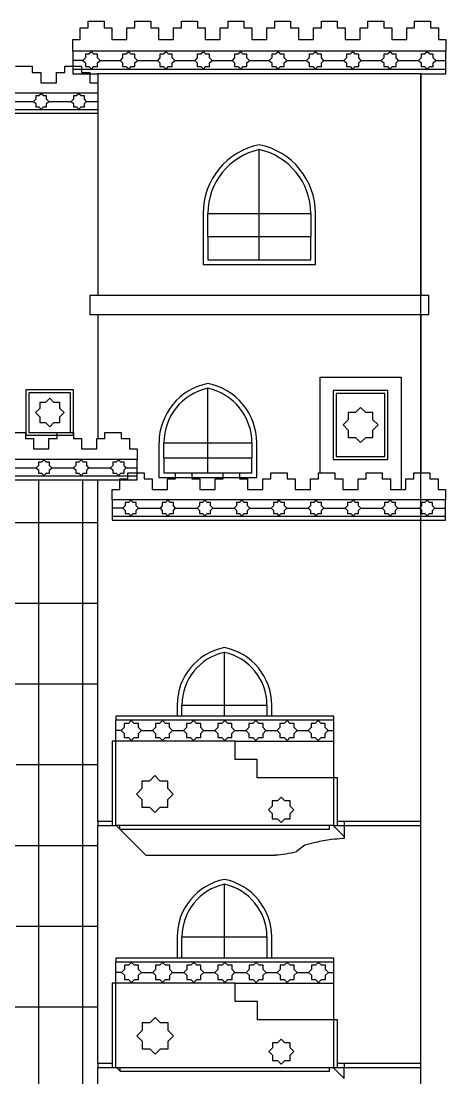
# Model space of a CAD drawing. Header units: inches. Extents: x 323.8 to 359.6, y 89.7 to 114.
# Drawn here: x 347.69 to 353.47, y 99.65 to 114.04 of the extents above; entities that cross this region are included whole.
import ezdxf

# ---------------------------------------------------------------- set-up
doc = ezdxf.new("R2010")
doc.units = ezdxf.units.IN
for name, color, linetype, lineweight in [('01_ORIGINAL_ENVELOPE', 7, 'Continuous', 25), ('02_ISLAMIC_WINDOWS', 7, 'Continuous', 25), ('03_ISLAMIC_BALCONIES', 7, 'Continuous', 25), ('05_ISLAMIC_FRIEZES', 7, 'Continuous', 25)]:
    doc.layers.add(name, color=color, linetype=linetype, lineweight=lineweight)

msp = doc.modelspace()

# ---------------------------------------------------------------- linework, layer by layer
at = {"layer": '01_ORIGINAL_ENVELOPE'}
for points in [[(348.734, 113.32), (348.734, 113.197)], [(353.132, 113.32), (348.734, 113.32)], [(353.132, 110.3), (353.132, 113.32)], [(353.134, 113.32), (353.134, 110.3)], [(348.734, 113.197), (348.734, 113.056)], [(348.734, 113.056), (348.734, 112.944)], [(348.734, 112.944), (348.734, 112.831)], [(348.734, 112.78), (344.684, 112.78)], [(348.734, 112.831), (348.734, 112.78), (348.734, 112.78)], [(348.734, 112.78), (348.734, 110.3)], [(353.132, 110.04), (353.132, 110.3)], [(348.734, 110.04), (348.734, 108.436), (348.734, 108.352)], [(353.132, 107.886), (353.132, 110.04)], [(353.134, 110.04), (353.134, 107.886)], [(351.761, 107.886), (351.761, 109.187), (352.863, 109.187), (352.863, 107.886), (352.863, 107.66)], [(353.132, 107.518), (353.132, 107.886)], [(346.132, 107.79), (347.932, 107.79)], [(347.932, 107.211), (347.932, 107.79)], [(347.932, 107.79), (348.532, 107.79)], [(348.532, 107.211), (348.532, 107.79)], [(348.532, 107.79), (348.734, 107.79)], [(348.734, 107.211), (348.734, 107.79)], [(353.132, 107.425), (353.132, 107.518)], [(353.132, 107.385), (353.132, 107.425)], [(353.132, 107.292), (353.132, 107.385)], [(353.132, 107.24), (353.132, 107.292)], [(353.132, 103.136), (353.132, 107.24)], [(353.132, 93.187), (353.132, 107.24)], [(346.132, 107.211), (347.932, 107.211)], [(347.932, 106.111), (347.932, 107.211)], [(347.932, 107.211), (348.532, 107.211)], [(348.532, 106.111), (348.532, 107.211)], [(348.532, 107.211), (348.734, 107.211)], [(348.734, 106.111), (348.734, 107.211)], [(346.132, 106.111), (347.932, 106.111)], [(347.932, 105.011), (347.932, 106.111)], [(347.932, 106.111), (348.532, 106.111)], [(348.532, 105.011), (348.532, 106.111)], [(348.532, 106.111), (348.734, 106.111)], [(348.734, 105.011), (348.734, 106.111)], [(347.572, 105.011), (347.932, 105.011)], [(347.932, 103.911), (347.932, 105.011)], [(347.932, 105.011), (348.532, 105.011)], [(348.532, 103.911), (348.532, 105.011)], [(348.532, 105.011), (348.734, 105.011)], [(348.734, 103.911), (348.734, 105.011)], [(347.626, 103.911), (347.932, 103.911)], [(347.932, 102.811), (347.932, 103.911)], [(347.932, 103.911), (348.532, 103.911)], [(348.532, 102.811), (348.532, 103.911)], [(348.532, 103.911), (348.734, 103.911)], [(348.734, 103.136), (348.734, 103.911)], [(351.997, 103.701), (351.997, 103.731)], [(351.997, 103.581), (351.997, 103.611)], [(348.734, 103.136), (348.734, 103.081)], [(348.929, 103.136), (348.734, 103.136)], [(348.734, 102.811), (348.734, 103.081)], [(348.734, 103.081), (348.929, 103.081)], [(348.929, 103.081), (348.932, 103.081), (348.979, 103.081)], [(348.979, 103.081), (348.987, 103.081)], [(349.037, 103.081), (348.987, 103.081)], [(348.987, 103.081), (349.037, 103.031)], [(349.037, 103.031), (351.887, 103.031), (351.887, 103.081)], [(349.037, 103.031), (349.037, 103.081)], [(351.887, 103.081), (349.037, 103.081)], [(351.937, 103.081), (351.887, 103.081)], [(351.937, 103.081), (351.947, 103.081)], [(351.937, 103.081), (352.087, 102.931)], [(351.947, 103.081), (351.997, 103.081)], [(352.087, 103.136), (351.997, 103.136)], [(351.997, 103.081), (352.087, 103.081)], [(352.087, 103.136), (352.087, 103.081)], [(353.132, 103.136), (352.087, 103.136)], [(352.087, 103.081), (352.087, 102.931)], [(352.087, 103.081), (353.132, 103.081)], [(353.132, 103.081), (353.132, 103.136)], [(353.132, 99.842), (353.132, 103.081)], [(349.037, 103.031), (349.391, 102.678), (349.681, 102.678), (351.148, 102.68)], [(352.087, 102.931), (352.087, 102.904), (352.066, 102.904)], [(346.132, 102.811), (347.932, 102.811)], [(347.932, 101.711), (347.932, 102.811)], [(347.932, 102.811), (348.532, 102.811)], [(348.532, 101.711), (348.532, 102.811)], [(348.532, 102.811), (348.734, 102.811)], [(348.734, 101.711), (348.734, 102.811)], [(351.551, 102.813), (351.442, 102.728)], [(347.623, 101.711), (347.932, 101.711)], [(347.932, 100.611), (347.932, 101.711)], [(347.932, 101.711), (348.532, 101.711)], [(348.532, 100.611), (348.532, 101.711)], [(348.532, 101.711), (348.734, 101.711)], [(348.734, 100.611), (348.734, 101.711)], [(346.132, 100.611), (347.932, 100.611)], [(347.932, 99.511), (347.932, 100.611)], [(347.932, 100.611), (348.532, 100.611)], [(348.532, 99.511), (348.532, 100.611)], [(348.532, 100.611), (348.734, 100.611)], [(348.734, 99.842), (348.734, 100.611)], [(348.734, 99.842), (348.734, 99.787)], [(348.932, 99.842), (348.734, 99.842)], [(348.734, 99.511), (348.734, 99.787)], [(348.734, 99.787), (348.932, 99.787)], [(348.99, 99.787), (349.04, 99.737)], [(349.04, 99.737), (351.89, 99.737), (351.89, 99.787)], [(349.04, 99.737), (349.04, 99.787)], [(351.94, 99.787), (352.09, 99.637), (352.09, 99.787)], [(352.09, 99.842), (352, 99.842)], [(352, 99.787), (352.09, 99.787)], [(352.09, 99.842), (352.09, 99.787)], [(353.132, 99.842), (352.09, 99.842)], [(352.09, 99.787), (353.132, 99.787)], [(353.132, 99.787), (353.132, 99.842)], [(353.132, 96.542), (353.132, 99.787)]]:
    msp.add_lwpolyline(points, dxfattribs=at)
for centre, radius, start, end in [((352.203, 100.643), 2.265, 93.4502, 97.2715), ((352.203, 100.643), 2.265, 102.8702, 106.7097), ((352.203, 100.643), 2.265, 97.2715, 102.8702), ((351.065, 104.105), 1.427, 273.3358, 285.3258)]:
    msp.add_arc(centre, radius, start, end, dxfattribs=at)
at = {"layer": '02_ISLAMIC_WINDOWS'}
for points in [[(350.933, 111.419), (350.933, 112.287)], [(350.168, 111.419), (350.168, 110.722), (351.698, 110.722), (351.698, 111.419)], [(350.233, 111.103), (350.233, 111.419), (350.933, 111.419)], [(350.933, 111.103), (350.933, 111.419)], [(350.933, 111.419), (351.633, 111.419), (351.633, 111.103)], [(350.233, 111.103), (350.933, 111.103)], [(350.233, 111.103), (350.233, 110.787), (350.933, 110.787)], [(350.933, 110.787), (351.633, 110.787), (351.633, 111.103)], [(350.933, 110.787), (350.933, 111.103)], [(350.933, 111.103), (351.633, 111.103)], [(348.403, 108.396), (348.405, 108.396), (348.405, 109.016), (347.757, 109.016), (347.757, 108.396), (348.181, 108.396)], [(348.365, 108.436), (348.365, 108.976), (347.797, 108.976), (347.797, 108.436), (348.181, 108.436)], [(350.233, 108.293), (350.233, 109.037)], [(348.181, 108.436), (348.365, 108.436), (348.365, 108.436)], [(348.181, 108.396), (348.403, 108.396)], [(349.568, 108.293), (349.568, 107.821), (349.794, 107.821)], [(349.633, 108.09), (349.633, 108.293), (350.233, 108.293)], [(350.233, 108.09), (350.233, 108.293)], [(350.233, 108.293), (350.833, 108.293), (350.833, 108.09)], [(350.663, 107.821), (350.898, 107.821), (350.898, 108.293)], [(349.633, 108.09), (350.233, 108.09)], [(349.633, 108.09), (349.633, 107.886), (349.794, 107.886)], [(350.233, 107.886), (350.233, 108.09)], [(350.233, 108.09), (350.833, 108.09)], [(350.663, 107.886), (350.833, 107.886), (350.833, 108.09)], [(349.794, 107.886), (350.015, 107.886)], [(349.794, 107.821), (350.015, 107.821)], [(350.015, 107.886), (350.233, 107.886)], [(350.015, 107.821), (350.443, 107.821)], [(350.233, 107.886), (350.443, 107.886)], [(350.443, 107.886), (350.663, 107.886)], [(350.443, 107.821), (350.663, 107.821)], [(350.459, 104.723), (350.459, 105.44)], [(349.815, 104.723), (349.815, 104.571)], [(349.88, 104.571), (349.88, 104.723), (350.459, 104.723)], [(350.459, 104.571), (350.459, 104.723)], [(350.459, 104.723), (351.037, 104.723), (351.037, 104.571)], [(351.102, 104.571), (351.102, 104.723)], [(350.459, 101.564), (350.459, 102.282)], [(349.815, 101.564), (349.815, 101.277)], [(349.88, 101.277), (349.88, 101.564), (350.459, 101.564)], [(350.459, 101.277), (350.459, 101.564)], [(350.459, 101.564), (351.037, 101.564), (351.037, 101.277)], [(351.102, 101.277), (351.102, 101.564)]]:
    msp.add_lwpolyline(points, dxfattribs=at)
for points in [[(351.941, 108.066), (352.683, 108.066), (352.683, 109.007), (351.941, 109.007)], [(351.981, 108.106), (352.643, 108.106), (352.643, 108.967), (351.981, 108.967)], [(347.887, 108.706), (347.944, 108.649), (347.944, 108.569), (348.024, 108.569), (348.081, 108.512), (348.138, 108.569), (348.219, 108.569), (348.219, 108.649), (348.276, 108.706), (348.219, 108.763), (348.219, 108.844), (348.138, 108.844), (348.081, 108.901), (348.024, 108.844), (347.944, 108.844), (347.944, 108.763)], [(352.074, 108.537), (352.143, 108.467), (352.143, 108.368), (352.242, 108.368), (352.312, 108.298), (352.382, 108.368), (352.48, 108.368), (352.48, 108.467), (352.55, 108.537), (352.48, 108.606), (352.48, 108.705), (352.382, 108.705), (352.312, 108.775), (352.242, 108.705), (352.143, 108.705), (352.143, 108.606)]]:
    msp.add_lwpolyline(points, close=True, dxfattribs=at)
for centre, radius, start, end in [((351.121, 111.419), 0.953, 101.3853, 180), ((351.121, 111.419), 0.888, 102.231, 180), ((350.745, 111.419), 0.953, 0, 78.6147), ((350.745, 111.419), 0.888, 0, 77.769), ((350.395, 108.293), 0.826, 101.2557, 180), ((350.072, 108.293), 0.826, 0, 78.7443), ((350.395, 108.293), 0.761, 102.231, 180), ((350.072, 108.293), 0.761, 0, 77.769), ((350.614, 104.723), 0.799, 101.2224, 180), ((350.303, 104.723), 0.799, 0, 78.7776), ((350.614, 104.723), 0.734, 102.231, 180), ((350.303, 104.723), 0.734, 0, 77.769), ((350.614, 101.564), 0.799, 101.2229, 180), ((350.303, 101.564), 0.799, 0, 78.7771), ((350.614, 101.564), 0.734, 102.231, 180), ((350.303, 101.564), 0.734, 0, 77.769)]:
    msp.add_arc(centre, radius, start, end, dxfattribs=at)
at = {"layer": '03_ISLAMIC_BALCONIES'}
for points in [[(349.815, 104.571), (348.979, 104.571), (348.979, 104.521)], [(348.979, 104.376), (348.979, 104.521)], [(348.979, 104.521), (351.947, 104.521)], [(349.328, 104.376), (349.288, 104.416), (349.288, 104.472), (349.231, 104.472), (349.191, 104.512), (349.151, 104.472), (349.095, 104.472), (349.095, 104.416), (349.055, 104.376)], [(349.752, 104.376), (349.712, 104.416), (349.712, 104.472), (349.655, 104.472), (349.615, 104.512), (349.575, 104.472), (349.519, 104.472), (349.519, 104.416), (349.479, 104.376)], [(349.88, 104.571), (349.815, 104.571)], [(350.459, 104.571), (349.88, 104.571)], [(350.176, 104.376), (350.136, 104.416), (350.136, 104.472), (350.079, 104.472), (350.039, 104.512), (349.999, 104.472), (349.943, 104.472), (349.943, 104.416), (349.903, 104.376)], [(350.6, 104.376), (350.56, 104.416), (350.56, 104.472), (350.503, 104.472), (350.463, 104.512), (350.423, 104.472), (350.367, 104.472), (350.367, 104.416), (350.327, 104.376)], [(351.037, 104.571), (350.459, 104.571)], [(351.024, 104.376), (350.984, 104.416), (350.984, 104.472), (350.927, 104.472), (350.887, 104.512), (350.847, 104.472), (350.791, 104.472), (350.791, 104.416), (350.751, 104.376)], [(351.102, 104.571), (351.037, 104.571)], [(351.947, 104.521), (351.947, 104.571), (351.102, 104.571)], [(351.448, 104.376), (351.408, 104.416), (351.408, 104.472), (351.351, 104.472), (351.311, 104.512), (351.271, 104.472), (351.215, 104.472), (351.215, 104.416), (351.175, 104.376)], [(351.872, 104.376), (351.832, 104.416), (351.832, 104.472), (351.775, 104.472), (351.735, 104.512), (351.695, 104.472), (351.639, 104.472), (351.639, 104.416), (351.599, 104.376)], [(351.947, 104.376), (351.947, 104.521)], [(348.979, 104.231), (348.979, 104.376)], [(349.055, 104.376), (348.979, 104.376)], [(349.055, 104.376), (349.095, 104.336), (349.095, 104.28), (349.151, 104.28), (349.191, 104.24), (349.231, 104.28), (349.288, 104.28), (349.288, 104.336), (349.328, 104.376)], [(349.328, 104.376), (349.403, 104.376), (349.479, 104.376)], [(349.479, 104.376), (349.519, 104.336), (349.519, 104.28), (349.575, 104.28), (349.615, 104.24), (349.655, 104.28), (349.712, 104.28), (349.712, 104.336), (349.752, 104.376)], [(349.752, 104.376), (349.827, 104.376), (349.903, 104.376)], [(349.903, 104.376), (349.943, 104.336), (349.943, 104.28), (349.999, 104.28), (350.039, 104.24), (350.079, 104.28), (350.136, 104.28), (350.136, 104.336), (350.176, 104.376)], [(350.176, 104.376), (350.251, 104.376), (350.327, 104.376)], [(350.327, 104.376), (350.367, 104.336), (350.367, 104.28), (350.423, 104.28), (350.463, 104.24), (350.503, 104.28), (350.56, 104.28), (350.56, 104.336), (350.6, 104.376)], [(350.6, 104.376), (350.675, 104.376), (350.751, 104.376)], [(350.751, 104.376), (350.791, 104.336), (350.791, 104.28), (350.847, 104.28), (350.887, 104.24), (350.927, 104.28), (350.984, 104.28), (350.984, 104.336), (351.024, 104.376)], [(351.024, 104.376), (351.099, 104.376), (351.175, 104.376)], [(351.175, 104.376), (351.215, 104.336), (351.215, 104.28), (351.271, 104.28), (351.311, 104.24), (351.351, 104.28), (351.408, 104.28), (351.408, 104.336), (351.448, 104.376)], [(351.448, 104.376), (351.523, 104.376), (351.599, 104.376)], [(351.599, 104.376), (351.639, 104.336), (351.639, 104.28), (351.695, 104.28), (351.735, 104.24), (351.775, 104.28), (351.832, 104.28), (351.832, 104.336), (351.872, 104.376)], [(351.872, 104.376), (351.947, 104.376)], [(351.947, 104.231), (351.947, 104.376)], [(348.979, 104.231), (348.929, 104.231), (348.929, 103.136)], [(348.979, 103.081), (348.979, 104.231)], [(350.604, 104.231), (348.979, 104.231)], [(350.604, 104.231), (351.947, 104.231)], [(351.947, 103.731), (350.905, 103.731), (350.905, 103.981), (350.604, 103.981), (350.604, 104.231)], [(351.947, 103.731), (351.947, 104.231)], [(351.947, 103.081), (351.947, 103.731)], [(351.997, 103.136), (351.997, 103.731), (351.947, 103.731)], [(348.929, 103.136), (348.929, 103.081)], [(351.997, 103.081), (351.997, 103.136)], [(349.815, 101.277), (348.982, 101.277), (348.982, 101.227)], [(348.982, 101.082), (348.982, 101.227)], [(348.982, 101.227), (351.95, 101.227)], [(349.33, 101.082), (349.29, 101.122), (349.29, 101.178), (349.234, 101.178), (349.194, 101.218), (349.154, 101.178), (349.098, 101.178), (349.098, 101.122), (349.058, 101.082)], [(349.754, 101.082), (349.714, 101.122), (349.714, 101.178), (349.658, 101.178), (349.618, 101.218), (349.578, 101.178), (349.522, 101.178), (349.522, 101.122), (349.482, 101.082)], [(349.88, 101.277), (349.815, 101.277)], [(350.459, 101.277), (349.88, 101.277)], [(350.178, 101.082), (350.138, 101.122), (350.138, 101.178), (350.082, 101.178), (350.042, 101.218), (350.002, 101.178), (349.946, 101.178), (349.946, 101.122), (349.906, 101.082)], [(350.602, 101.082), (350.562, 101.122), (350.562, 101.178), (350.506, 101.178), (350.466, 101.218), (350.426, 101.178), (350.37, 101.178), (350.37, 101.122), (350.33, 101.082)], [(351.037, 101.277), (350.459, 101.277)], [(351.026, 101.082), (350.986, 101.122), (350.986, 101.178), (350.93, 101.178), (350.89, 101.218), (350.85, 101.178), (350.794, 101.178), (350.794, 101.122), (350.754, 101.082)], [(351.102, 101.277), (351.037, 101.277)], [(351.95, 101.227), (351.95, 101.277), (351.102, 101.277)], [(351.45, 101.082), (351.41, 101.122), (351.41, 101.178), (351.354, 101.178), (351.314, 101.218), (351.274, 101.178), (351.218, 101.178), (351.218, 101.122), (351.178, 101.082)], [(351.874, 101.082), (351.834, 101.122), (351.834, 101.178), (351.778, 101.178), (351.738, 101.218), (351.698, 101.178), (351.642, 101.178), (351.642, 101.122), (351.602, 101.082)], [(351.95, 101.082), (351.95, 101.227)], [(348.982, 100.937), (348.982, 101.082)], [(349.058, 101.082), (348.982, 101.082)], [(349.058, 101.082), (349.098, 101.042), (349.098, 100.986), (349.154, 100.986), (349.194, 100.946), (349.234, 100.986), (349.29, 100.986), (349.29, 101.042), (349.33, 101.082)], [(349.33, 101.082), (349.406, 101.082), (349.482, 101.082)], [(349.482, 101.082), (349.522, 101.042), (349.522, 100.986), (349.578, 100.986), (349.618, 100.946), (349.658, 100.986), (349.714, 100.986), (349.714, 101.042), (349.754, 101.082)], [(349.754, 101.082), (349.83, 101.082), (349.906, 101.082)], [(349.906, 101.082), (349.946, 101.042), (349.946, 100.986), (350.002, 100.986), (350.042, 100.946), (350.082, 100.986), (350.138, 100.986), (350.138, 101.042), (350.178, 101.082)], [(350.178, 101.082), (350.254, 101.082), (350.33, 101.082)], [(350.33, 101.082), (350.37, 101.042), (350.37, 100.986), (350.426, 100.986), (350.466, 100.946), (350.506, 100.986), (350.562, 100.986), (350.562, 101.042), (350.602, 101.082)], [(350.602, 101.082), (350.678, 101.082), (350.754, 101.082)], [(350.754, 101.082), (350.794, 101.042), (350.794, 100.986), (350.85, 100.986), (350.89, 100.946), (350.93, 100.986), (350.986, 100.986), (350.986, 101.042), (351.026, 101.082)], [(351.026, 101.082), (351.102, 101.082), (351.178, 101.082)], [(351.178, 101.082), (351.218, 101.042), (351.218, 100.986), (351.274, 100.986), (351.314, 100.946), (351.354, 100.986), (351.41, 100.986), (351.41, 101.042), (351.45, 101.082)], [(351.45, 101.082), (351.526, 101.082), (351.602, 101.082)], [(351.602, 101.082), (351.642, 101.042), (351.642, 100.986), (351.698, 100.986), (351.738, 100.946), (351.778, 100.986), (351.834, 100.986), (351.834, 101.042), (351.874, 101.082)], [(351.874, 101.082), (351.95, 101.082)], [(351.95, 100.937), (351.95, 101.082)], [(348.982, 100.937), (348.932, 100.937), (348.932, 99.842)], [(348.982, 99.787), (348.982, 100.937)], [(350.607, 100.937), (348.982, 100.937)], [(350.607, 100.937), (351.95, 100.937)], [(351.95, 100.437), (350.908, 100.437), (350.908, 100.687), (350.607, 100.687), (350.607, 100.937)], [(351.95, 100.437), (351.95, 100.937)], [(351.95, 99.787), (351.95, 100.437)], [(352, 99.842), (352, 100.437), (351.95, 100.437)], [(348.932, 99.842), (348.932, 99.787)], [(348.932, 99.787), (348.932, 99.787), (348.982, 99.787)], [(348.982, 99.787), (348.99, 99.787)], [(348.99, 99.787), (349.04, 99.787)], [(349.04, 99.787), (351.89, 99.787)], [(351.89, 99.787), (351.94, 99.787)], [(351.94, 99.787), (351.95, 99.787)], [(351.95, 99.787), (352, 99.787)], [(352, 99.787), (352, 99.842)]]:
    msp.add_lwpolyline(points, dxfattribs=at)
for points in [[(349.262, 103.511), (349.335, 103.438), (349.335, 103.334), (349.439, 103.334), (349.512, 103.261), (349.585, 103.334), (349.689, 103.334), (349.689, 103.438), (349.762, 103.511), (349.689, 103.584), (349.689, 103.688), (349.585, 103.688), (349.512, 103.761), (349.439, 103.688), (349.335, 103.688), (349.335, 103.584)], [(351.058, 103.296), (351.109, 103.246), (351.109, 103.174), (351.18, 103.174), (351.23, 103.124), (351.281, 103.174), (351.352, 103.174), (351.352, 103.246), (351.402, 103.296), (351.352, 103.346), (351.352, 103.418), (351.281, 103.418), (351.23, 103.468), (351.18, 103.418), (351.109, 103.418), (351.109, 103.346)], [(349.265, 100.217), (349.338, 100.144), (349.338, 100.04), (349.442, 100.04), (349.515, 99.967), (349.588, 100.04), (349.692, 100.04), (349.692, 100.144), (349.765, 100.217), (349.692, 100.29), (349.692, 100.394), (349.588, 100.394), (349.515, 100.467), (349.442, 100.394), (349.338, 100.394), (349.338, 100.29)], [(351.061, 100.002), (351.111, 99.952), (351.111, 99.88), (351.183, 99.88), (351.233, 99.83), (351.283, 99.88), (351.355, 99.88), (351.355, 99.952), (351.405, 100.002), (351.355, 100.052), (351.355, 100.124), (351.283, 100.124), (351.233, 100.174), (351.183, 100.124), (351.111, 100.124), (351.111, 100.052)]]:
    msp.add_lwpolyline(points, close=True, dxfattribs=at)
at = {"layer": '05_ISLAMIC_FRIEZES'}
for points in [[(348.395, 113.628), (348.395, 113.786), (348.497, 113.786), (348.497, 113.944), (348.605, 113.944), (348.605, 114.037), (348.82, 114.037), (348.82, 113.944), (348.928, 113.944), (348.928, 113.786), (349.03, 113.786), (349.131, 113.786), (349.131, 113.944), (349.239, 113.944), (349.239, 114.037), (349.455, 114.037), (349.455, 113.944), (349.563, 113.944), (349.563, 113.786), (349.665, 113.786), (349.766, 113.786), (349.766, 113.944), (349.874, 113.944), (349.874, 114.037), (350.09, 114.037), (350.09, 113.944), (350.198, 113.944), (350.198, 113.786), (350.299, 113.786), (350.401, 113.786), (350.401, 113.944), (350.509, 113.944), (350.509, 114.037), (350.724, 114.037), (350.724, 113.944), (350.832, 113.944), (350.832, 113.786), (350.934, 113.786), (351.035, 113.786), (351.035, 113.944), (351.143, 113.944), (351.143, 114.037), (351.359, 114.037), (351.359, 113.944), (351.467, 113.944), (351.467, 113.786), (351.569, 113.786), (351.67, 113.786), (351.67, 113.944), (351.778, 113.944), (351.778, 114.037), (351.994, 114.037), (351.994, 113.944), (352.102, 113.944), (352.102, 113.786), (352.203, 113.786), (352.305, 113.786), (352.305, 113.944), (352.413, 113.944), (352.413, 114.037), (352.629, 114.037), (352.629, 113.944), (352.737, 113.944), (352.737, 113.786), (352.838, 113.786), (352.94, 113.786), (352.94, 113.944), (353.048, 113.944), (353.048, 114.037), (353.263, 114.037), (353.263, 113.944), (353.371, 113.944), (353.371, 113.786), (353.473, 113.786), (353.473, 113.628)], [(348.395, 113.628), (348.395, 113.503)], [(353.473, 113.628), (348.395, 113.628)], [(348.767, 113.503), (348.732, 113.537), (348.732, 113.586), (348.683, 113.586), (348.649, 113.621), (348.614, 113.586), (348.566, 113.586), (348.566, 113.537), (348.531, 113.503)], [(349.275, 113.503), (349.24, 113.537), (349.24, 113.586), (349.191, 113.586), (349.157, 113.621), (349.122, 113.586), (349.073, 113.586), (349.073, 113.537), (349.039, 113.503)], [(349.782, 113.503), (349.748, 113.537), (349.748, 113.586), (349.699, 113.586), (349.665, 113.621), (349.63, 113.586), (349.581, 113.586), (349.581, 113.537), (349.547, 113.503)], [(350.29, 113.503), (350.256, 113.537), (350.256, 113.586), (350.207, 113.586), (350.172, 113.621), (350.138, 113.586), (350.089, 113.586), (350.089, 113.537), (350.054, 113.503)], [(350.798, 113.503), (350.763, 113.537), (350.763, 113.586), (350.715, 113.586), (350.68, 113.621), (350.646, 113.586), (350.597, 113.586), (350.597, 113.537), (350.562, 113.503)], [(351.306, 113.503), (351.271, 113.537), (351.271, 113.586), (351.222, 113.586), (351.188, 113.621), (351.153, 113.586), (351.104, 113.586), (351.104, 113.537), (351.07, 113.503)], [(351.814, 113.503), (351.779, 113.537), (351.779, 113.586), (351.73, 113.586), (351.696, 113.621), (351.661, 113.586), (351.612, 113.586), (351.612, 113.537), (351.578, 113.503)], [(352.321, 113.503), (352.287, 113.537), (352.287, 113.586), (352.238, 113.586), (352.203, 113.621), (352.169, 113.586), (352.12, 113.586), (352.12, 113.537), (352.085, 113.503)], [(352.829, 113.503), (352.795, 113.537), (352.795, 113.586), (352.746, 113.586), (352.711, 113.621), (352.677, 113.586), (352.628, 113.586), (352.628, 113.537), (352.593, 113.503)], [(353.337, 113.503), (353.302, 113.537), (353.302, 113.586), (353.253, 113.586), (353.219, 113.621), (353.184, 113.586), (353.136, 113.586), (353.136, 113.537), (353.101, 113.503)], [(353.473, 113.503), (353.473, 113.628)], [(347.616, 113.422), (347.844, 113.422), (347.844, 113.339), (347.958, 113.339), (347.958, 113.197), (348.065, 113.197), (348.172, 113.197), (348.172, 113.339), (348.286, 113.339), (348.286, 113.422), (348.395, 113.422)], [(348.395, 113.503), (348.395, 113.422)], [(348.531, 113.503), (348.395, 113.503)], [(348.395, 113.422), (348.395, 113.377)], [(348.395, 113.422), (348.513, 113.422), (348.513, 113.377)], [(348.531, 113.503), (348.566, 113.468), (348.566, 113.419), (348.614, 113.419), (348.649, 113.385), (348.683, 113.419), (348.732, 113.419), (348.732, 113.468), (348.767, 113.503)], [(348.767, 113.503), (348.903, 113.503), (349.039, 113.503)], [(349.039, 113.503), (349.073, 113.468), (349.073, 113.419), (349.122, 113.419), (349.157, 113.385), (349.191, 113.419), (349.24, 113.419), (349.24, 113.468), (349.275, 113.503)], [(349.275, 113.503), (349.411, 113.503), (349.547, 113.503)], [(349.547, 113.503), (349.581, 113.468), (349.581, 113.419), (349.63, 113.419), (349.665, 113.385), (349.699, 113.419), (349.748, 113.419), (349.748, 113.468), (349.782, 113.503)], [(349.782, 113.503), (349.918, 113.503), (350.054, 113.503)], [(350.054, 113.503), (350.089, 113.468), (350.089, 113.419), (350.138, 113.419), (350.172, 113.385), (350.207, 113.419), (350.256, 113.419), (350.256, 113.468), (350.29, 113.503)], [(350.29, 113.503), (350.426, 113.503), (350.562, 113.503)], [(350.562, 113.503), (350.597, 113.468), (350.597, 113.419), (350.646, 113.419), (350.68, 113.385), (350.715, 113.419), (350.763, 113.419), (350.763, 113.468), (350.798, 113.503)], [(350.798, 113.503), (350.934, 113.503), (351.07, 113.503)], [(351.07, 113.503), (351.104, 113.468), (351.104, 113.419), (351.153, 113.419), (351.188, 113.385), (351.222, 113.419), (351.271, 113.419), (351.271, 113.468), (351.306, 113.503)], [(351.306, 113.503), (351.442, 113.503), (351.578, 113.503)], [(351.578, 113.503), (351.612, 113.468), (351.612, 113.419), (351.661, 113.419), (351.696, 113.385), (351.73, 113.419), (351.779, 113.419), (351.779, 113.468), (351.814, 113.503)], [(351.814, 113.503), (351.949, 113.503), (352.085, 113.503)], [(352.085, 113.503), (352.12, 113.468), (352.12, 113.419), (352.169, 113.419), (352.203, 113.385), (352.238, 113.419), (352.287, 113.419), (352.287, 113.468), (352.321, 113.503)], [(352.321, 113.503), (352.457, 113.503), (352.593, 113.503)], [(352.593, 113.503), (352.628, 113.468), (352.628, 113.419), (352.677, 113.419), (352.711, 113.385), (352.746, 113.419), (352.795, 113.419), (352.795, 113.468), (352.829, 113.503)], [(352.829, 113.503), (352.965, 113.503), (353.101, 113.503)], [(353.101, 113.503), (353.136, 113.468), (353.136, 113.419), (353.184, 113.419), (353.219, 113.385), (353.253, 113.419), (353.302, 113.419), (353.302, 113.468), (353.337, 113.503)], [(353.337, 113.503), (353.473, 113.503)], [(353.473, 113.377), (353.473, 113.503)], [(348.513, 113.377), (348.395, 113.377)], [(348.395, 113.377), (348.395, 113.32), (348.627, 113.32)], [(353.473, 113.377), (348.513, 113.377)], [(348.513, 113.377), (348.513, 113.339), (348.627, 113.339), (348.627, 113.32)], [(348.627, 113.32), (348.734, 113.32)], [(348.627, 113.32), (348.627, 113.197), (348.734, 113.197)], [(353.132, 113.32), (353.134, 113.32)], [(353.134, 113.32), (353.473, 113.32), (353.473, 113.377)], [(348.734, 113.056), (333.334, 113.056)], [(348.07, 112.944), (348.039, 112.975), (348.039, 113.018), (347.995, 113.018), (347.964, 113.049), (347.934, 113.018), (347.89, 113.018), (347.89, 112.975), (347.859, 112.944)], [(348.583, 112.944), (348.552, 112.975), (348.552, 113.018), (348.509, 113.018), (348.478, 113.049), (348.447, 113.018), (348.403, 113.018), (348.403, 112.975), (348.372, 112.944)], [(347.557, 112.944), (347.708, 112.944), (347.859, 112.944)], [(347.859, 112.944), (347.89, 112.913), (347.89, 112.869), (347.934, 112.869), (347.964, 112.838), (347.995, 112.869), (348.039, 112.869), (348.039, 112.913), (348.07, 112.944)], [(348.07, 112.944), (348.221, 112.944), (348.372, 112.944)], [(348.372, 112.944), (348.403, 112.913), (348.403, 112.869), (348.447, 112.869), (348.478, 112.838), (348.509, 112.869), (348.552, 112.869), (348.552, 112.913), (348.583, 112.944)], [(348.583, 112.944), (348.734, 112.944)], [(348.734, 112.831), (333.334, 112.831)], [(348.734, 110.3), (348.628, 110.3), (348.628, 110.04), (348.734, 110.04)], [(353.132, 110.3), (348.734, 110.3)], [(353.134, 110.3), (353.132, 110.3)], [(353.134, 110.04), (353.241, 110.04), (353.241, 110.3), (353.134, 110.3)], [(348.734, 110.04), (353.132, 110.04)], [(353.132, 110.04), (353.134, 110.04)], [(346.876, 108.436), (347.098, 108.436), (347.098, 108.352), (347.209, 108.352), (347.209, 108.21), (347.313, 108.21), (347.417, 108.21), (347.417, 108.352), (347.528, 108.352), (347.528, 108.436), (347.75, 108.436), (347.75, 108.352), (347.861, 108.352), (347.861, 108.21), (347.965, 108.21), (348.07, 108.21), (348.07, 108.352), (348.181, 108.352), (348.181, 108.396)], [(348.181, 108.396), (348.181, 108.436)], [(348.181, 108.436), (348.181, 108.436), (348.365, 108.436)], [(348.365, 108.436), (348.403, 108.436), (348.403, 108.396)], [(348.403, 108.396), (348.403, 108.352), (348.514, 108.352), (348.514, 108.21), (348.618, 108.21), (348.722, 108.21), (348.722, 108.352), (348.734, 108.352)], [(348.734, 108.352), (348.833, 108.352), (348.833, 108.436), (349.055, 108.436), (349.055, 108.352), (349.166, 108.352), (349.166, 108.21), (349.27, 108.21), (349.27, 108.068)], [(349.27, 108.068), (344.703, 108.068)], [(347.601, 107.955), (347.748, 107.955), (347.895, 107.955)], [(348.108, 107.955), (348.077, 107.986), (348.077, 108.03), (348.033, 108.03), (348.002, 108.061), (347.971, 108.03), (347.927, 108.03), (347.927, 107.986), (347.895, 107.955)], [(347.895, 107.955), (347.927, 107.924), (347.927, 107.88), (347.971, 107.88), (348.002, 107.848), (348.033, 107.88), (348.077, 107.88), (348.077, 107.924), (348.108, 107.955)], [(348.108, 107.955), (348.255, 107.955), (348.403, 107.955)], [(348.615, 107.955), (348.584, 107.986), (348.584, 108.03), (348.54, 108.03), (348.509, 108.061), (348.478, 108.03), (348.434, 108.03), (348.434, 107.986), (348.403, 107.955)], [(348.403, 107.955), (348.434, 107.924), (348.434, 107.88), (348.478, 107.88), (348.509, 107.848), (348.54, 107.88), (348.584, 107.88), (348.584, 107.924), (348.615, 107.955)], [(348.615, 107.955), (348.763, 107.955), (348.91, 107.955)], [(349.123, 107.955), (349.092, 107.986), (349.092, 108.03), (349.048, 108.03), (349.017, 108.061), (348.986, 108.03), (348.942, 108.03), (348.942, 107.986), (348.91, 107.955)], [(348.91, 107.955), (348.942, 107.924), (348.942, 107.88), (348.986, 107.88), (349.017, 107.848), (349.048, 107.88), (349.092, 107.88), (349.092, 107.924), (349.123, 107.955)], [(349.123, 107.955), (349.27, 107.955)], [(349.27, 107.955), (349.27, 108.068)], [(349.27, 107.886), (349.27, 107.955)], [(349.146, 107.842), (344.703, 107.842)], [(349.036, 107.79), (349.27, 107.79), (349.27, 107.842)], [(349.036, 107.79), (349.036, 107.802), (349.146, 107.802), (349.146, 107.842)], [(349.146, 107.842), (349.146, 107.886), (349.27, 107.886)], [(349.27, 107.842), (349.146, 107.842)], [(349.27, 107.842), (349.27, 107.886)], [(349.27, 107.886), (349.366, 107.886), (349.366, 107.802), (349.477, 107.802), (349.477, 107.66), (349.58, 107.66), (349.684, 107.66), (349.684, 107.802), (349.794, 107.802), (349.794, 107.821)], [(349.794, 107.821), (349.794, 107.886)], [(349.794, 107.886), (349.794, 107.886), (350.015, 107.886), (350.015, 107.886)], [(350.015, 107.886), (350.015, 107.821)], [(350.015, 107.821), (350.015, 107.802), (350.125, 107.802), (350.125, 107.66), (350.229, 107.66), (350.332, 107.66), (350.332, 107.802), (350.443, 107.802), (350.443, 107.821)], [(350.443, 107.821), (350.443, 107.886)], [(350.443, 107.886), (350.443, 107.886), (350.663, 107.886), (350.663, 107.886)], [(350.663, 107.886), (350.663, 107.821)], [(350.663, 107.821), (350.663, 107.802), (350.773, 107.802), (350.773, 107.66), (350.877, 107.66), (350.981, 107.66), (350.981, 107.802), (351.091, 107.802), (351.091, 107.886), (351.311, 107.886), (351.311, 107.802), (351.422, 107.802), (351.422, 107.66), (351.525, 107.66), (351.629, 107.66), (351.629, 107.802), (351.739, 107.802), (351.739, 107.886), (351.761, 107.886)], [(351.761, 107.886), (351.96, 107.886), (351.96, 107.802), (352.07, 107.802), (352.07, 107.66), (352.174, 107.66), (352.277, 107.66), (352.277, 107.802), (352.388, 107.802), (352.388, 107.886), (352.608, 107.886), (352.608, 107.802), (352.718, 107.802), (352.718, 107.66), (352.822, 107.66), (352.863, 107.66)], [(352.863, 107.66), (352.926, 107.66), (352.926, 107.802), (353.036, 107.802), (353.036, 107.886), (353.132, 107.886)], [(353.132, 107.886), (353.134, 107.886)], [(353.134, 107.886), (353.256, 107.886), (353.256, 107.802), (353.367, 107.802), (353.367, 107.66), (353.47, 107.66), (353.47, 107.518)], [(348.734, 107.79), (349.036, 107.79)], [(348.932, 107.518), (348.932, 107.66), (349.036, 107.66), (349.036, 107.79)], [(348.932, 107.518), (348.932, 107.405)], [(353.132, 107.518), (348.932, 107.518)], [(349.29, 107.405), (349.259, 107.436), (349.259, 107.48), (349.215, 107.48), (349.184, 107.511), (349.153, 107.48), (349.109, 107.48), (349.109, 107.436), (349.078, 107.405)], [(349.795, 107.405), (349.764, 107.436), (349.764, 107.48), (349.72, 107.48), (349.688, 107.511), (349.657, 107.48), (349.613, 107.48), (349.613, 107.436), (349.582, 107.405)], [(350.299, 107.405), (350.268, 107.436), (350.268, 107.48), (350.224, 107.48), (350.193, 107.511), (350.162, 107.48), (350.118, 107.48), (350.118, 107.436), (350.086, 107.405)], [(350.803, 107.405), (350.772, 107.436), (350.772, 107.48), (350.728, 107.48), (350.697, 107.511), (350.666, 107.48), (350.622, 107.48), (350.622, 107.436), (350.591, 107.405)], [(351.307, 107.405), (351.276, 107.436), (351.276, 107.48), (351.232, 107.48), (351.201, 107.511), (351.17, 107.48), (351.126, 107.48), (351.126, 107.436), (351.095, 107.405)], [(351.812, 107.405), (351.781, 107.436), (351.781, 107.48), (351.737, 107.48), (351.705, 107.511), (351.674, 107.48), (351.63, 107.48), (351.63, 107.436), (351.599, 107.405)], [(352.316, 107.405), (352.285, 107.436), (352.285, 107.48), (352.241, 107.48), (352.21, 107.511), (352.179, 107.48), (352.135, 107.48), (352.135, 107.436), (352.103, 107.405)], [(352.82, 107.405), (352.789, 107.436), (352.789, 107.48), (352.745, 107.48), (352.714, 107.511), (352.683, 107.48), (352.639, 107.48), (352.639, 107.436), (352.608, 107.405)], [(353.47, 107.518), (353.132, 107.518)], [(353.324, 107.405), (353.293, 107.436), (353.293, 107.48), (353.249, 107.48), (353.218, 107.511), (353.187, 107.48), (353.143, 107.48), (353.143, 107.436), (353.132, 107.425)], [(353.47, 107.405), (353.47, 107.518)], [(348.932, 107.405), (348.932, 107.292)], [(349.078, 107.405), (348.932, 107.405)], [(349.078, 107.405), (349.109, 107.374), (349.109, 107.33), (349.153, 107.33), (349.184, 107.298), (349.215, 107.33), (349.259, 107.33), (349.259, 107.374), (349.29, 107.405)], [(349.29, 107.405), (349.436, 107.405), (349.582, 107.405)], [(349.582, 107.405), (349.613, 107.374), (349.613, 107.33), (349.657, 107.33), (349.688, 107.298), (349.72, 107.33), (349.764, 107.33), (349.764, 107.374), (349.795, 107.405)], [(349.795, 107.405), (349.941, 107.405), (350.086, 107.405)], [(350.086, 107.405), (350.118, 107.374), (350.118, 107.33), (350.162, 107.33), (350.193, 107.298), (350.224, 107.33), (350.268, 107.33), (350.268, 107.374), (350.299, 107.405)], [(350.299, 107.405), (350.445, 107.405), (350.591, 107.405)], [(350.591, 107.405), (350.622, 107.374), (350.622, 107.33), (350.666, 107.33), (350.697, 107.298), (350.728, 107.33), (350.772, 107.33), (350.772, 107.374), (350.803, 107.405)], [(350.803, 107.405), (350.949, 107.405), (351.095, 107.405)], [(351.095, 107.405), (351.126, 107.374), (351.126, 107.33), (351.17, 107.33), (351.201, 107.298), (351.232, 107.33), (351.276, 107.33), (351.276, 107.374), (351.307, 107.405)], [(351.307, 107.405), (351.453, 107.405), (351.599, 107.405)], [(351.599, 107.405), (351.63, 107.374), (351.63, 107.33), (351.674, 107.33), (351.705, 107.298), (351.737, 107.33), (351.781, 107.33), (351.781, 107.374), (351.812, 107.405)], [(351.812, 107.405), (351.958, 107.405), (352.103, 107.405)], [(352.103, 107.405), (352.135, 107.374), (352.135, 107.33), (352.179, 107.33), (352.21, 107.298), (352.241, 107.33), (352.285, 107.33), (352.285, 107.374), (352.316, 107.405)], [(352.316, 107.405), (352.462, 107.405), (352.608, 107.405)], [(352.608, 107.405), (352.639, 107.374), (352.639, 107.33), (352.683, 107.33), (352.714, 107.298), (352.745, 107.33), (352.789, 107.33), (352.789, 107.374), (352.82, 107.405)], [(352.82, 107.405), (352.966, 107.405), (353.112, 107.405)], [(353.132, 107.425), (353.112, 107.405)], [(353.112, 107.405), (353.132, 107.385)], [(353.132, 107.385), (353.143, 107.374), (353.143, 107.33), (353.187, 107.33), (353.218, 107.298), (353.249, 107.33), (353.293, 107.33), (353.293, 107.374), (353.324, 107.405)], [(353.324, 107.405), (353.47, 107.405)], [(353.47, 107.292), (353.47, 107.405)], [(353.132, 107.292), (348.932, 107.292)], [(348.932, 107.292), (348.932, 107.24), (348.932, 107.24), (353.132, 107.24)], [(353.47, 107.292), (353.132, 107.292)], [(353.132, 107.24), (353.47, 107.24), (353.47, 107.292)], [(353.132, 107.24), (353.132, 107.24)]]:
    msp.add_lwpolyline(points, dxfattribs=at)

doc.saveas('drawing.dxf')
